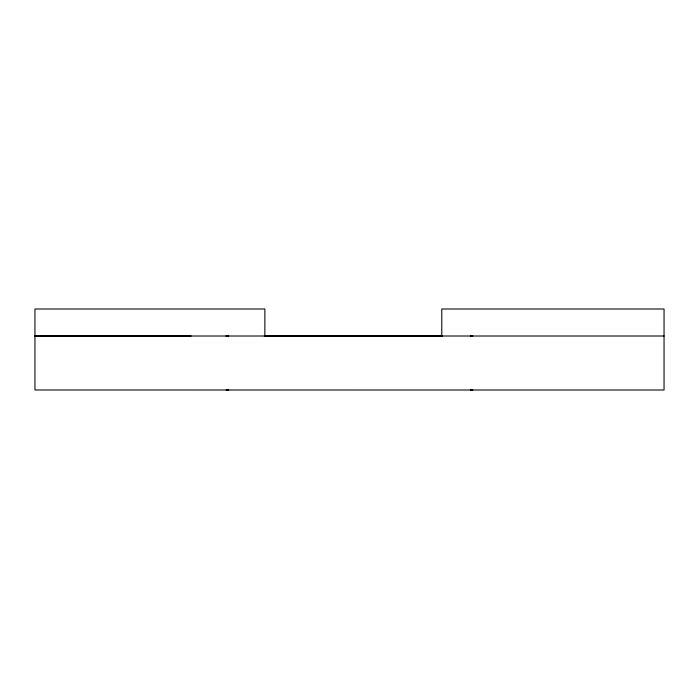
<?xml version="1.0" encoding="UTF-8"?>
<svg xmlns="http://www.w3.org/2000/svg" width="699" height="699" viewBox="0 0 699 699"><rect width="100%" height="100%" fill="white"/><g stroke="black" fill="none" stroke-linecap="round" stroke-linejoin="round"><path stroke-width="1.05" d="M226.153 389.998L228.669 389.998M472.847 389.998L470.331 389.998M34.95 336.018L664.05 336.009M34.95 335.992L191.142 336.001M228.669 336.001L225.838 335.992M264.309 336.018L442.336 336.018M470.331 335.992L472.847 335.992M441.785 335.992L441.785 308.993L664.05 308.993L664.05 390.007L34.95 389.99L34.95 308.993L264.869 308.993L264.869 336.001"/></g></svg>
